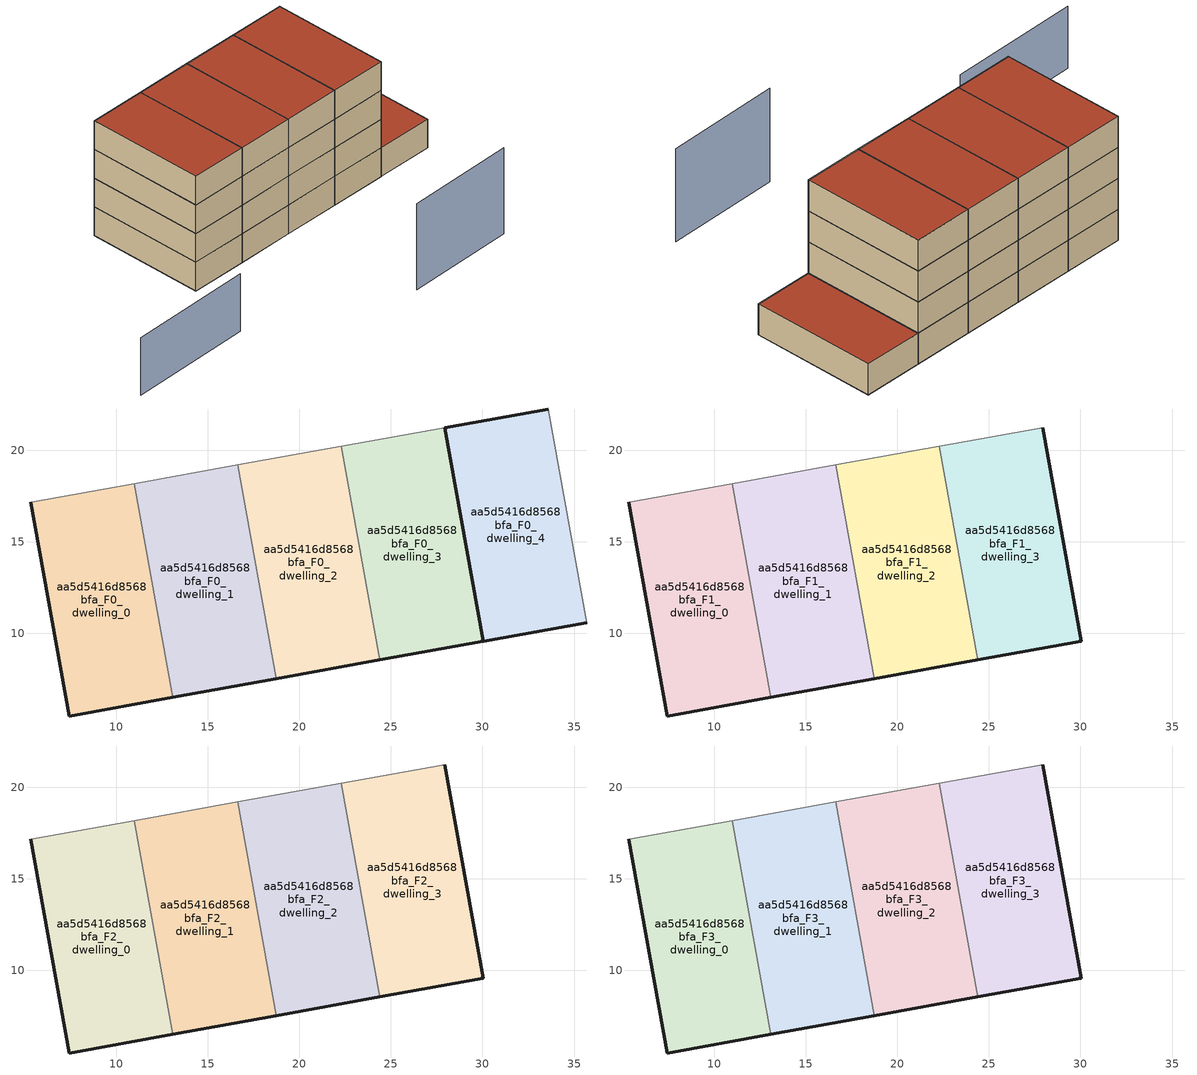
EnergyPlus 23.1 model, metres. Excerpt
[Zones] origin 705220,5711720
aa5d5416d8568bfa_F0_dwelling_0
 floor ground (EU_floor_Construction): 13.08,6.51 10.97,18.18 5.31,17.16 7.43,5.49 z0
 wall outside (EU_wall_Construction): 13.08,6.51 7.43,5.49 5.31,17.16 z0:3
 wall adiabatic (EU_wall_Construction): 5.31,17.16 10.97,18.18 z0:3
 wall to aa5d5416d8568bfa_F0_dwelling_1 (EU_wall_Construction): 10.97,18.18 13.08,6.51 z0:3
aa5d5416d8568bfa_F0_dwelling_1
 floor ground (EU_floor_Construction): 18.73,7.53 16.63,19.2 10.97,18.18 13.08,6.51 z0
 wall outside (EU_wall_Construction): 18.73,7.53 13.08,6.51 z0:3
 wall adiabatic (EU_wall_Construction): 10.97,18.18 16.63,19.2 z0:3
 wall to aa5d5416d8568bfa_F0_dwelling_2 (EU_wall_Construction): 16.63,19.2 18.73,7.53 z0:3
aa5d5416d8568bfa_F0_dwelling_2
 floor ground (EU_floor_Construction): 24.39,8.55 22.28,20.22 16.63,19.2 18.73,7.53 z0
 wall outside (EU_wall_Construction): 24.39,8.55 18.73,7.53 z0:3
 wall adiabatic (EU_wall_Construction): 16.63,19.2 22.28,20.22 z0:3
 wall to aa5d5416d8568bfa_F0_dwelling_3 (EU_wall_Construction): 22.28,20.22 24.39,8.55 z0:3
aa5d5416d8568bfa_F0_dwelling_3
 floor ground (EU_floor_Construction): 30.04,9.56 27.94,21.24 22.28,20.22 24.39,8.55 z0
 wall outside (EU_wall_Construction): 27.94,21.24 30.04,9.56 24.39,8.55 z0:3
 wall adiabatic (EU_wall_Construction): 22.28,20.22 27.94,21.24 z0:3
aa5d5416d8568bfa_F0_dwelling_4
 floor ground (EU_floor_Construction): 35.7,10.58 33.58,22.26 27.94,21.24 30.04,9.56 30.07,9.57 z0
 wall outside (EU_wall_Construction): 35.7,10.58 30.07,9.57 30.04,9.56 27.94,21.24 33.58,22.26 z0:3
 wall adiabatic (EU_wall_Construction): 33.58,22.26 35.7,10.58 z0:3
 roof outside (EU_roof_Construction): 33.58,22.26 35.7,10.58 30.07,9.57 30.04,9.56 27.94,21.24 z3
aa5d5416d8568bfa_F1_dwelling_0
 floor to aa5d5416d8568bfa_F0_dwelling_0 (EU_floor_Construction): 13.08,6.51 10.97,18.18 5.31,17.16 7.42,5.49 z3
 wall outside (EU_wall_Construction): 13.08,6.51 7.43,5.49 5.31,17.16 z3:6
 wall adiabatic (EU_wall_Construction): 5.31,17.16 10.97,18.18 z3:6
 wall to aa5d5416d8568bfa_F1_dwelling_1 (EU_wall_Construction): 10.97,18.18 13.08,6.51 z3:6
aa5d5416d8568bfa_F1_dwelling_1
 floor to aa5d5416d8568bfa_F0_dwelling_1 (EU_floor_Construction): 18.73,7.53 16.63,19.2 10.97,18.18 13.08,6.51 z3
 wall outside (EU_wall_Construction): 18.73,7.53 13.08,6.51 z3:6
 wall adiabatic (EU_wall_Construction): 10.97,18.18 16.63,19.2 z3:6
 wall to aa5d5416d8568bfa_F1_dwelling_2 (EU_wall_Construction): 16.63,19.2 18.73,7.53 z3:6
aa5d5416d8568bfa_F1_dwelling_2
 floor to aa5d5416d8568bfa_F0_dwelling_2 (EU_floor_Construction): 24.39,8.55 22.28,20.22 16.63,19.2 18.73,7.53 z3
 wall outside (EU_wall_Construction): 24.39,8.55 18.73,7.53 z3:6
 wall adiabatic (EU_wall_Construction): 16.63,19.2 22.28,20.22 z3:6
 wall to aa5d5416d8568bfa_F1_dwelling_3 (EU_wall_Construction): 22.28,20.22 24.39,8.55 z3:6
aa5d5416d8568bfa_F1_dwelling_3
 floor to aa5d5416d8568bfa_F0_dwelling_3 (EU_floor_Construction): 30.04,9.56 27.94,21.24 22.28,20.22 24.39,8.55 z3
 wall outside (EU_wall_Construction): 27.94,21.24 30.04,9.56 24.39,8.55 z3:6
 wall adiabatic (EU_wall_Construction): 22.28,20.22 27.94,21.24 z3:6
aa5d5416d8568bfa_F2_dwelling_0
 floor to aa5d5416d8568bfa_F1_dwelling_0 (EU_floor_Construction): 13.08,6.51 10.97,18.18 5.31,17.16 7.42,5.49 z6
 wall outside (EU_wall_Construction): 13.08,6.51 7.43,5.49 5.31,17.16 z6:9
 wall adiabatic (EU_wall_Construction): 5.31,17.16 10.97,18.18 z6:9
 wall to aa5d5416d8568bfa_F2_dwelling_1 (EU_wall_Construction): 10.97,18.18 13.08,6.51 z6:9
aa5d5416d8568bfa_F2_dwelling_1
 floor to aa5d5416d8568bfa_F1_dwelling_1 (EU_floor_Construction): 18.73,7.53 16.63,19.2 10.97,18.18 13.08,6.51 z6
 wall outside (EU_wall_Construction): 18.73,7.53 13.08,6.51 z6:9
 wall adiabatic (EU_wall_Construction): 10.97,18.18 16.63,19.2 z6:9
 wall to aa5d5416d8568bfa_F2_dwelling_2 (EU_wall_Construction): 16.63,19.2 18.73,7.53 z6:9
aa5d5416d8568bfa_F2_dwelling_2
 floor to aa5d5416d8568bfa_F1_dwelling_2 (EU_floor_Construction): 24.39,8.55 22.28,20.22 16.63,19.2 18.73,7.53 z6
 wall outside (EU_wall_Construction): 24.39,8.55 18.73,7.53 z6:9
 wall adiabatic (EU_wall_Construction): 16.63,19.2 22.28,20.22 z6:9
 wall to aa5d5416d8568bfa_F2_dwelling_3 (EU_wall_Construction): 22.28,20.22 24.39,8.55 z6:9
aa5d5416d8568bfa_F2_dwelling_3
 floor to aa5d5416d8568bfa_F1_dwelling_3 (EU_floor_Construction): 30.04,9.56 27.94,21.24 22.28,20.22 24.39,8.55 z6
 wall outside (EU_wall_Construction): 27.94,21.24 30.04,9.56 24.39,8.55 z6:9
 wall adiabatic (EU_wall_Construction): 22.28,20.22 27.94,21.24 z6:9
aa5d5416d8568bfa_F3_dwelling_0
 floor to aa5d5416d8568bfa_F2_dwelling_0 (EU_floor_Construction): 13.08,6.51 10.97,18.18 5.31,17.16 7.42,5.49 z9
 wall outside (EU_wall_Construction): 13.08,6.51 7.43,5.49 5.31,17.16 z9:12
 wall adiabatic (EU_wall_Construction): 5.31,17.16 10.97,18.18 z9:12
 wall to aa5d5416d8568bfa_F3_dwelling_1 (EU_wall_Construction): 10.97,18.18 13.08,6.51 z9:12
 roof outside (EU_roof_Construction): 10.97,18.18 13.08,6.51 7.43,5.49 5.31,17.16 z12
aa5d5416d8568bfa_F3_dwelling_1
 floor to aa5d5416d8568bfa_F2_dwelling_1 (EU_floor_Construction): 18.73,7.53 16.63,19.2 10.97,18.18 13.08,6.51 z9
 wall outside (EU_wall_Construction): 18.73,7.53 13.08,6.51 z9:12
 wall adiabatic (EU_wall_Construction): 10.97,18.18 16.63,19.2 z9:12
 wall to aa5d5416d8568bfa_F3_dwelling_2 (EU_wall_Construction): 16.63,19.2 18.73,7.53 z9:12
 roof outside (EU_roof_Construction): 16.63,19.2 18.73,7.53 13.08,6.51 10.97,18.18 z12
aa5d5416d8568bfa_F3_dwelling_2
 floor to aa5d5416d8568bfa_F2_dwelling_2 (EU_floor_Construction): 24.39,8.55 22.28,20.22 16.63,19.2 18.73,7.53 z9
 wall outside (EU_wall_Construction): 24.39,8.55 18.73,7.53 z9:12
 wall adiabatic (EU_wall_Construction): 16.63,19.2 22.28,20.22 z9:12
 wall to aa5d5416d8568bfa_F3_dwelling_3 (EU_wall_Construction): 22.28,20.22 24.39,8.55 z9:12
 roof outside (EU_roof_Construction): 22.28,20.22 24.39,8.55 18.73,7.53 16.63,19.2 z12
aa5d5416d8568bfa_F3_dwelling_3
 floor to aa5d5416d8568bfa_F2_dwelling_3 (EU_floor_Construction): 30.04,9.56 27.94,21.24 22.28,20.22 24.39,8.55 z9
 wall outside (EU_wall_Construction): 27.94,21.24 30.04,9.56 24.39,8.55 z9:12
 wall adiabatic (EU_wall_Construction): 22.28,20.22 27.94,21.24 z9:12
 roof outside (EU_roof_Construction): 27.94,21.24 30.04,9.56 24.39,8.55 22.28,20.22 z12
shading: -5.35,-3.91 6.97,-1.47 z0:6; 22.61,-5.52 33.43,-3.37 z0:9
[Building]
EU S2 Campaign: North Axis=0; Terrain=City; Solar Distribution=FullExterior
[Site:Location]
London: Latitude=51.5; Longitude=-0.5; Time Zone=0; Elevation=25
[SizingPeriod:WeatherFileDays]
AnnualSizingPeriod: Begin Month=1; Begin Day of Month=1; End Month=12; End Day of Month=31; Day of Week for Start Day=Monday; Use Weather File Daylight Saving Period=No; Use Weather File Rain and Snow Indicators=No
[MATERIAL]
EU_InternalMass_Material: Roughness=MediumRough; Thickness=0.1; Conductivity=1; Density=1800; Specific Heat=900; Thermal Absorptance=0.9; Solar Absorptance=0.7; Visible Absorptance=0.7
[MATERIAL:NOMASS] Roughness=MediumRough; Thermal Absorptance=0.9; Solar Absorptance=0.7; Visible Absorptance=0.7
Name | Thermal Resistance
EU_wall_NoMass | 1.04674
EU_roof_NoMass | 4.32442
EU_floor_NoMass | 2.04616
[CONSTRUCTION]
EU_wall_Construction: EU_wall_NoMass
EU_roof_Construction: EU_roof_NoMass
EU_floor_Construction: EU_floor_NoMass
EU_InternalMass_Construction: EU_InternalMass_Material
[ZONE] Type=1; Multiplier=1; Ceiling Height=autocalculate; Floor Area=autocalculate; Part of Total Floor Area=Yes
Name | Volume
aa5d5416d8568bfa_F0_dwelling_0; aa5d5416d8568bfa_F1_dwelling_0; aa5d5416d8568bfa_F2_dwelling_0; aa5d5416d8568bfa_F3_dwelling_0 | 204.5
aa5d5416d8568bfa_F0_dwelling_1 | 204.517
aa5d5416d8568bfa_F1_dwelling_1; aa5d5416d8568bfa_F2_dwelling_1; aa5d5416d8568bfa_F3_dwelling_1 | 204.518
aa5d5416d8568bfa_F0_dwelling_2 | 204.485
aa5d5416d8568bfa_F1_dwelling_2; aa5d5416d8568bfa_F2_dwelling_2; aa5d5416d8568bfa_F3_dwelling_2 | 204.483
aa5d5416d8568bfa_F0_dwelling_3 | 204.507
aa5d5416d8568bfa_F1_dwelling_3; aa5d5416d8568bfa_F2_dwelling_3; aa5d5416d8568bfa_F3_dwelling_3 | 204.506
aa5d5416d8568bfa_F0_dwelling_4 | 204.511
[INTERNALMASS] Construction=EU_InternalMass_Construction
Name | Zone or ZoneList | Surface Area
aa5d5416d8568bfa_F0_dwelling_0_EU_InternalMass | aa5d5416d8568bfa_F0_dwelling_0 | 68.1666
aa5d5416d8568bfa_F0_dwelling_1_EU_InternalMass | aa5d5416d8568bfa_F0_dwelling_1 | 68.1724
aa5d5416d8568bfa_F0_dwelling_2_EU_InternalMass | aa5d5416d8568bfa_F0_dwelling_2 | 68.1615
aa5d5416d8568bfa_F0_dwelling_3_EU_InternalMass | aa5d5416d8568bfa_F0_dwelling_3 | 68.1634
aa5d5416d8568bfa_F0_dwelling_4_EU_InternalMass | aa5d5416d8568bfa_F0_dwelling_4 | 68.1704
aa5d5416d8568bfa_F1_dwelling_0_EU_InternalMass | aa5d5416d8568bfa_F1_dwelling_0 | 85.2049
aa5d5416d8568bfa_F1_dwelling_1_EU_InternalMass | aa5d5416d8568bfa_F1_dwelling_1 | 85.2133
aa5d5416d8568bfa_F1_dwelling_2_EU_InternalMass | aa5d5416d8568bfa_F1_dwelling_2 | 85.2195
aa5d5416d8568bfa_F1_dwelling_3_EU_InternalMass | aa5d5416d8568bfa_F1_dwelling_3 | 85.207
aa5d5416d8568bfa_F2_dwelling_0_EU_InternalMass | aa5d5416d8568bfa_F2_dwelling_0 | 85.2049
aa5d5416d8568bfa_F2_dwelling_1_EU_InternalMass | aa5d5416d8568bfa_F2_dwelling_1 | 85.2133
aa5d5416d8568bfa_F2_dwelling_2_EU_InternalMass | aa5d5416d8568bfa_F2_dwelling_2 | 85.2195
aa5d5416d8568bfa_F2_dwelling_3_EU_InternalMass | aa5d5416d8568bfa_F2_dwelling_3 | 85.207
aa5d5416d8568bfa_F3_dwelling_0_EU_InternalMass | aa5d5416d8568bfa_F3_dwelling_0 | 85.2049
aa5d5416d8568bfa_F3_dwelling_1_EU_InternalMass | aa5d5416d8568bfa_F3_dwelling_1 | 85.2133
aa5d5416d8568bfa_F3_dwelling_2_EU_InternalMass | aa5d5416d8568bfa_F3_dwelling_2 | 85.2195
aa5d5416d8568bfa_F3_dwelling_3_EU_InternalMass | aa5d5416d8568bfa_F3_dwelling_3 | 85.207
[OTHEREQUIPMENT] Fuel Type=Electricity; Design Level Calculation Method=Watts/Area; Power per Zone Floor Area=1; Fraction Latent=0; Fraction Radiant=0; Fraction Lost=0; Carbon Dioxide Generation Rate=0; EndUse Subcategory=EU_Step8_InternalGains
Name | Zone or ZoneList or Space or SpaceList | Schedule
EU_Step8_InternalGain_aa5d5416d8568bfa_F0_dwelling_0_f000 | aa5d5416d8568bfa_F0_dwelling_0 | EU_Step8_GainSchedule_aa5d5416d8568bfa_F0_dwelling_0_f000
EU_Step8_InternalGain_aa5d5416d8568bfa_F0_dwelling_1_f000 | aa5d5416d8568bfa_F0_dwelling_1 | EU_Step8_GainSchedule_aa5d5416d8568bfa_F0_dwelling_1_f000
EU_Step8_InternalGain_aa5d5416d8568bfa_F0_dwelling_2_f000 | aa5d5416d8568bfa_F0_dwelling_2 | EU_Step8_GainSchedule_aa5d5416d8568bfa_F0_dwelling_2_f000
EU_Step8_InternalGain_aa5d5416d8568bfa_F0_dwelling_3_f000 | aa5d5416d8568bfa_F0_dwelling_3 | EU_Step8_GainSchedule_aa5d5416d8568bfa_F0_dwelling_3_f000
EU_Step8_InternalGain_aa5d5416d8568bfa_F0_dwelling_4_f000 | aa5d5416d8568bfa_F0_dwelling_4 | EU_Step8_GainSchedule_aa5d5416d8568bfa_F0_dwelling_4_f000
EU_Step8_InternalGain_aa5d5416d8568bfa_F1_dwelling_0_f000 | aa5d5416d8568bfa_F1_dwelling_0 | EU_Step8_GainSchedule_aa5d5416d8568bfa_F1_dwelling_0_f000
EU_Step8_InternalGain_aa5d5416d8568bfa_F1_dwelling_1_f000 | aa5d5416d8568bfa_F1_dwelling_1 | EU_Step8_GainSchedule_aa5d5416d8568bfa_F1_dwelling_1_f000
EU_Step8_InternalGain_aa5d5416d8568bfa_F1_dwelling_2_f000 | aa5d5416d8568bfa_F1_dwelling_2 | EU_Step8_GainSchedule_aa5d5416d8568bfa_F1_dwelling_2_f000
EU_Step8_InternalGain_aa5d5416d8568bfa_F1_dwelling_3_f000 | aa5d5416d8568bfa_F1_dwelling_3 | EU_Step8_GainSchedule_aa5d5416d8568bfa_F1_dwelling_3_f000
EU_Step8_InternalGain_aa5d5416d8568bfa_F2_dwelling_0_f000 | aa5d5416d8568bfa_F2_dwelling_0 | EU_Step8_GainSchedule_aa5d5416d8568bfa_F2_dwelling_0_f000
EU_Step8_InternalGain_aa5d5416d8568bfa_F2_dwelling_1_f000 | aa5d5416d8568bfa_F2_dwelling_1 | EU_Step8_GainSchedule_aa5d5416d8568bfa_F2_dwelling_1_f000
EU_Step8_InternalGain_aa5d5416d8568bfa_F2_dwelling_2_f000 | aa5d5416d8568bfa_F2_dwelling_2 | EU_Step8_GainSchedule_aa5d5416d8568bfa_F2_dwelling_2_f000
EU_Step8_InternalGain_aa5d5416d8568bfa_F2_dwelling_3_f000 | aa5d5416d8568bfa_F2_dwelling_3 | EU_Step8_GainSchedule_aa5d5416d8568bfa_F2_dwelling_3_f000
EU_Step8_InternalGain_aa5d5416d8568bfa_F3_dwelling_0_f000 | aa5d5416d8568bfa_F3_dwelling_0 | EU_Step8_GainSchedule_aa5d5416d8568bfa_F3_dwelling_0_f000
EU_Step8_InternalGain_aa5d5416d8568bfa_F3_dwelling_1_f000 | aa5d5416d8568bfa_F3_dwelling_1 | EU_Step8_GainSchedule_aa5d5416d8568bfa_F3_dwelling_1_f000
EU_Step8_InternalGain_aa5d5416d8568bfa_F3_dwelling_2_f000 | aa5d5416d8568bfa_F3_dwelling_2 | EU_Step8_GainSchedule_aa5d5416d8568bfa_F3_dwelling_2_f000
EU_Step8_InternalGain_aa5d5416d8568bfa_F3_dwelling_3_f000 | aa5d5416d8568bfa_F3_dwelling_3 | EU_Step8_GainSchedule_aa5d5416d8568bfa_F3_dwelling_3_f000
[ZONEVENTILATION:DESIGNFLOWRATE] Schedule=EU_AlwaysOn; Design Flow Rate Calculation Method=AirChanges/Hour; Air Changes per Hour=0.488719; Ventilation Type=Natural; Fan Pressure Rise=0; Fan Total Efficiency=1; Constant Term Coefficient=1; Temperature Term Coefficient=0; Velocity Term Coefficient=0; Velocity Squared Term Coefficient=0; Minimum Indoor Temperature=-100; Maximum Indoor Temperature=100; Delta Temperature=-100; Minimum Outdoor Temperature=-100; Maximum Outdoor Temperature=100; Maximum Wind Speed=40
Name | Zone or ZoneList or Space or SpaceList
EU_ConstantAir_aa5d5416d8568bfa_F0_dwelling_0 | aa5d5416d8568bfa_F0_dwelling_0
EU_ConstantAir_aa5d5416d8568bfa_F0_dwelling_1 | aa5d5416d8568bfa_F0_dwelling_1
EU_ConstantAir_aa5d5416d8568bfa_F0_dwelling_2 | aa5d5416d8568bfa_F0_dwelling_2
EU_ConstantAir_aa5d5416d8568bfa_F0_dwelling_3 | aa5d5416d8568bfa_F0_dwelling_3
EU_ConstantAir_aa5d5416d8568bfa_F0_dwelling_4 | aa5d5416d8568bfa_F0_dwelling_4
EU_ConstantAir_aa5d5416d8568bfa_F1_dwelling_0 | aa5d5416d8568bfa_F1_dwelling_0
EU_ConstantAir_aa5d5416d8568bfa_F1_dwelling_1 | aa5d5416d8568bfa_F1_dwelling_1
EU_ConstantAir_aa5d5416d8568bfa_F1_dwelling_2 | aa5d5416d8568bfa_F1_dwelling_2
EU_ConstantAir_aa5d5416d8568bfa_F1_dwelling_3 | aa5d5416d8568bfa_F1_dwelling_3
EU_ConstantAir_aa5d5416d8568bfa_F2_dwelling_0 | aa5d5416d8568bfa_F2_dwelling_0
EU_ConstantAir_aa5d5416d8568bfa_F2_dwelling_1 | aa5d5416d8568bfa_F2_dwelling_1
EU_ConstantAir_aa5d5416d8568bfa_F2_dwelling_2 | aa5d5416d8568bfa_F2_dwelling_2
EU_ConstantAir_aa5d5416d8568bfa_F2_dwelling_3 | aa5d5416d8568bfa_F2_dwelling_3
EU_ConstantAir_aa5d5416d8568bfa_F3_dwelling_0 | aa5d5416d8568bfa_F3_dwelling_0
EU_ConstantAir_aa5d5416d8568bfa_F3_dwelling_1 | aa5d5416d8568bfa_F3_dwelling_1
EU_ConstantAir_aa5d5416d8568bfa_F3_dwelling_2 | aa5d5416d8568bfa_F3_dwelling_2
EU_ConstantAir_aa5d5416d8568bfa_F3_dwelling_3 | aa5d5416d8568bfa_F3_dwelling_3
[HVACTEMPLATE:THERMOSTAT] Constant Heating Setpoint=20; Constant Cooling Setpoint=50
EU_HeatOnly_aa5d5416d8568bfa_F0_dwelling_0; EU_HeatOnly_aa5d5416d8568bfa_F0_dwelling_1; EU_HeatOnly_aa5d5416d8568bfa_F0_dwelling_2; EU_HeatOnly_aa5d5416d8568bfa_F0_dwelling_3; EU_HeatOnly_aa5d5416d8568bfa_F0_dwelling_4; EU_HeatOnly_aa5d5416d8568bfa_F1_dwelling_0; EU_HeatOnly_aa5d5416d8568bfa_F1_dwelling_1; EU_HeatOnly_aa5d5416d8568bfa_F1_dwelling_2; EU_HeatOnly_aa5d5416d8568bfa_F1_dwelling_3; EU_HeatOnly_aa5d5416d8568bfa_F2_dwelling_0; EU_HeatOnly_aa5d5416d8568bfa_F2_dwelling_1; EU_HeatOnly_aa5d5416d8568bfa_F2_dwelling_2; EU_HeatOnly_aa5d5416d8568bfa_F2_dwelling_3; EU_HeatOnly_aa5d5416d8568bfa_F3_dwelling_0; EU_HeatOnly_aa5d5416d8568bfa_F3_dwelling_1; EU_HeatOnly_aa5d5416d8568bfa_F3_dwelling_2; EU_HeatOnly_aa5d5416d8568bfa_F3_dwelling_3
[HVACTEMPLATE:ZONE:IDEALLOADSAIRSYSTEM] System Availability Schedule=EU_AlwaysOn; Maximum Heating Supply Air Temperature=50; Minimum Cooling Supply Air Temperature=13; Maximum Heating Supply Air Humidity Ratio=0.0156; Minimum Cooling Supply Air Humidity Ratio=0.0077; Heating Limit=NoLimit; Cooling Limit=NoLimit; Heating Availability Schedule=EU_AlwaysOn; Cooling Availability Schedule=EU_CoolingOff; Dehumidification Control Type=ConstantSensibleHeatRatio; Cooling Sensible Heat Ratio=0.7; Dehumidification Setpoint=60; Humidification Control Type=None; Humidification Setpoint=30; Outdoor Air Method=None; Outdoor Air Flow Rate per Person=0.00944; Outdoor Air Flow Rate per Zone Floor Area=0; Outdoor Air Flow Rate per Zone=0; Demand Controlled Ventilation Type=None; Outdoor Air Economizer Type=NoEconomizer; Heat Recovery Type=None; Sensible Heat Recovery Effectiveness=0.7; Latent Heat Recovery Effectiveness=0.65
Name | Template Thermostat
aa5d5416d8568bfa_F0_dwelling_0 | EU_HeatOnly_aa5d5416d8568bfa_F0_dwelling_0
aa5d5416d8568bfa_F0_dwelling_1 | EU_HeatOnly_aa5d5416d8568bfa_F0_dwelling_1
aa5d5416d8568bfa_F0_dwelling_2 | EU_HeatOnly_aa5d5416d8568bfa_F0_dwelling_2
aa5d5416d8568bfa_F0_dwelling_3 | EU_HeatOnly_aa5d5416d8568bfa_F0_dwelling_3
aa5d5416d8568bfa_F0_dwelling_4 | EU_HeatOnly_aa5d5416d8568bfa_F0_dwelling_4
aa5d5416d8568bfa_F1_dwelling_0 | EU_HeatOnly_aa5d5416d8568bfa_F1_dwelling_0
aa5d5416d8568bfa_F1_dwelling_1 | EU_HeatOnly_aa5d5416d8568bfa_F1_dwelling_1
aa5d5416d8568bfa_F1_dwelling_2 | EU_HeatOnly_aa5d5416d8568bfa_F1_dwelling_2
aa5d5416d8568bfa_F1_dwelling_3 | EU_HeatOnly_aa5d5416d8568bfa_F1_dwelling_3
aa5d5416d8568bfa_F2_dwelling_0 | EU_HeatOnly_aa5d5416d8568bfa_F2_dwelling_0
aa5d5416d8568bfa_F2_dwelling_1 | EU_HeatOnly_aa5d5416d8568bfa_F2_dwelling_1
aa5d5416d8568bfa_F2_dwelling_2 | EU_HeatOnly_aa5d5416d8568bfa_F2_dwelling_2
aa5d5416d8568bfa_F2_dwelling_3 | EU_HeatOnly_aa5d5416d8568bfa_F2_dwelling_3
aa5d5416d8568bfa_F3_dwelling_0 | EU_HeatOnly_aa5d5416d8568bfa_F3_dwelling_0
aa5d5416d8568bfa_F3_dwelling_1 | EU_HeatOnly_aa5d5416d8568bfa_F3_dwelling_1
aa5d5416d8568bfa_F3_dwelling_2 | EU_HeatOnly_aa5d5416d8568bfa_F3_dwelling_2
aa5d5416d8568bfa_F3_dwelling_3 | EU_HeatOnly_aa5d5416d8568bfa_F3_dwelling_3
[SIZING:ZONE] Zone Cooling Design Supply Air Temperature Input Method=SupplyAirTemperature; Zone Cooling Design Supply Air Temperature=13; Zone Heating Design Supply Air Temperature Input Method=SupplyAirTemperature; Zone Heating Design Supply Air Temperature=50; Zone Cooling Design Supply Air Humidity Ratio=0.008; Zone Heating Design Supply Air Humidity Ratio=0.008; Cooling Design Air Flow Method=DesignDay; Cooling Design Air Flow Rate=0; Cooling Minimum Air Flow per Zone Floor Area=0.000762; Cooling Minimum Air Flow=0; Cooling Minimum Air Flow Fraction=0.2; Heating Design Air Flow Method=DesignDay; Heating Design Air Flow Rate=0; Heating Maximum Air Flow per Zone Floor Area=0.002032; Heating Maximum Air Flow=0.141576; Heating Maximum Air Flow Fraction=0.3; Account for Dedicated Outdoor Air System=No; Dedicated Outdoor Air System Control Strategy=NeutralSupplyAir; Dedicated Outdoor Air Low Setpoint Temperature for Design=autosize; Dedicated Outdoor Air High Setpoint Temperature for Design=autosize; Zone Load Sizing Method=Sensible Load Only No Latent Load; Zone Latent Cooling Design Supply Air Humidity Ratio Input Method=HumidityRatioDifference; Zone Cooling Design Supply Air Humidity Ratio Difference=0.005; Zone Latent Heating Design Supply Air Humidity Ratio Input Method=HumidityRatioDifference; Zone Humidification Design Supply Air Humidity Ratio Difference=0.005
aa5d5416d8568bfa_F0_dwelling_0; aa5d5416d8568bfa_F0_dwelling_1; aa5d5416d8568bfa_F0_dwelling_2; aa5d5416d8568bfa_F0_dwelling_3; aa5d5416d8568bfa_F0_dwelling_4; aa5d5416d8568bfa_F1_dwelling_0; aa5d5416d8568bfa_F1_dwelling_1; aa5d5416d8568bfa_F1_dwelling_2; aa5d5416d8568bfa_F1_dwelling_3; aa5d5416d8568bfa_F2_dwelling_0; aa5d5416d8568bfa_F2_dwelling_1; aa5d5416d8568bfa_F2_dwelling_2; aa5d5416d8568bfa_F2_dwelling_3; aa5d5416d8568bfa_F3_dwelling_0; aa5d5416d8568bfa_F3_dwelling_1; aa5d5416d8568bfa_F3_dwelling_2; aa5d5416d8568bfa_F3_dwelling_3
[SCHEDULE:CONSTANT]
Name | Hourly Value
EU_AlwaysOn | 1
EU_CoolingOff | 0
[SCHEDULE:FILE] Column Number=1; Rows to Skip at Top=0; Number of Hours of Data=8760; Column Separator=Comma; Interpolate to Timestep=No; Minutes per Item=60; Adjust Schedule for Daylight Savings=Yes
Name | File
EU_Step8_GainSchedule_aa5d5416d8568bfa_F0_dwelling_0_f000 | ../../schedules/aa5d5416d8568bfa/aa5d5416d8568bfa_F0_dwelling_0_f000_gain.csv
EU_Step8_GainSchedule_aa5d5416d8568bfa_F0_dwelling_1_f000 | ../../schedules/aa5d5416d8568bfa/aa5d5416d8568bfa_F0_dwelling_1_f000_gain.csv
EU_Step8_GainSchedule_aa5d5416d8568bfa_F0_dwelling_2_f000 | ../../schedules/aa5d5416d8568bfa/aa5d5416d8568bfa_F0_dwelling_2_f000_gain.csv
EU_Step8_GainSchedule_aa5d5416d8568bfa_F0_dwelling_3_f000 | ../../schedules/aa5d5416d8568bfa/aa5d5416d8568bfa_F0_dwelling_3_f000_gain.csv
EU_Step8_GainSchedule_aa5d5416d8568bfa_F0_dwelling_4_f000 | ../../schedules/aa5d5416d8568bfa/aa5d5416d8568bfa_F0_dwelling_4_f000_gain.csv
EU_Step8_GainSchedule_aa5d5416d8568bfa_F1_dwelling_0_f000 | ../../schedules/aa5d5416d8568bfa/aa5d5416d8568bfa_F1_dwelling_0_f000_gain.csv
EU_Step8_GainSchedule_aa5d5416d8568bfa_F1_dwelling_1_f000 | ../../schedules/aa5d5416d8568bfa/aa5d5416d8568bfa_F1_dwelling_1_f000_gain.csv
EU_Step8_GainSchedule_aa5d5416d8568bfa_F1_dwelling_2_f000 | ../../schedules/aa5d5416d8568bfa/aa5d5416d8568bfa_F1_dwelling_2_f000_gain.csv
EU_Step8_GainSchedule_aa5d5416d8568bfa_F1_dwelling_3_f000 | ../../schedules/aa5d5416d8568bfa/aa5d5416d8568bfa_F1_dwelling_3_f000_gain.csv
EU_Step8_GainSchedule_aa5d5416d8568bfa_F2_dwelling_0_f000 | ../../schedules/aa5d5416d8568bfa/aa5d5416d8568bfa_F2_dwelling_0_f000_gain.csv
EU_Step8_GainSchedule_aa5d5416d8568bfa_F2_dwelling_1_f000 | ../../schedules/aa5d5416d8568bfa/aa5d5416d8568bfa_F2_dwelling_1_f000_gain.csv
EU_Step8_GainSchedule_aa5d5416d8568bfa_F2_dwelling_2_f000 | ../../schedules/aa5d5416d8568bfa/aa5d5416d8568bfa_F2_dwelling_2_f000_gain.csv
EU_Step8_GainSchedule_aa5d5416d8568bfa_F2_dwelling_3_f000 | ../../schedules/aa5d5416d8568bfa/aa5d5416d8568bfa_F2_dwelling_3_f000_gain.csv
EU_Step8_GainSchedule_aa5d5416d8568bfa_F3_dwelling_0_f000 | ../../schedules/aa5d5416d8568bfa/aa5d5416d8568bfa_F3_dwelling_0_f000_gain.csv
EU_Step8_GainSchedule_aa5d5416d8568bfa_F3_dwelling_1_f000 | ../../schedules/aa5d5416d8568bfa/aa5d5416d8568bfa_F3_dwelling_1_f000_gain.csv
EU_Step8_GainSchedule_aa5d5416d8568bfa_F3_dwelling_2_f000 | ../../schedules/aa5d5416d8568bfa/aa5d5416d8568bfa_F3_dwelling_2_f000_gain.csv
EU_Step8_GainSchedule_aa5d5416d8568bfa_F3_dwelling_3_f000 | ../../schedules/aa5d5416d8568bfa/aa5d5416d8568bfa_F3_dwelling_3_f000_gain.csv
